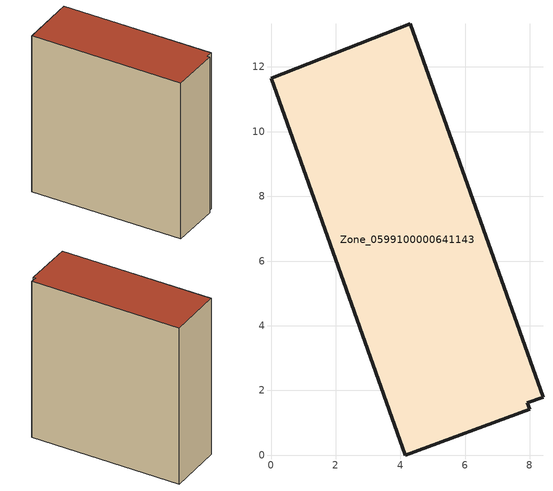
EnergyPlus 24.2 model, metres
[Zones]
Zone_0599100000641143
 floor ground (C_G): 0,11.66 4.3,13.33 8.41,1.79 7.93,1.61 8,1.42 4.15,0 z3.27
 wall outside (C_F): 4.3,13.33 0,11.66 4.15,0 8,1.42 7.93,1.61 8.41,1.79 4.3,13.33 z3.27:16.33
 roof outside (C_R): 0,11.66 4.15,0 8,1.42 7.93,1.61 8.41,1.79 4.3,13.33 z16.33
[BUILDING]
Pand.0599100000641143: North Axis=0; Terrain=City; Loads Convergence Tolerance Value=0.04; Temperature Convergence Tolerance Value=0.4; Solar Distribution=FullExterior; Maximum Number of Warmup Days=25; Minimum Number of Warmup Days=1
[Site:Location]
Rotterdam.The.Hague.AP_ZH_NLD Design_Conditions: Latitude=51.96; Longitude=4.45; Time Zone=1; Elevation=-4.5
[SITE:GROUNDTEMPERATURE:BUILDINGSURFACE]
18, 18, 18, 18, 18, 18, 18, 18, 18, 18, 18, 18
[MATERIAL] Thermal Absorptance=0.9; Solar Absorptance=0.7; Visible Absorptance=0.7
Name | Roughness | Thickness | Conductivity | Density | Specific Heat
G.TI.1946 | MediumSmooth | 0.15 | 1 | 540 | 1210
F.TI.1946 | Rough | 0.3 | 0.857143 | 1920 | 840
R.TI.1946 | MediumRough | 0.2 | 0.1 | 1500 | 1000
[CONSTRUCTION]
C_G: G.TI.1946
C_F: F.TI.1946
C_R: R.TI.1946
[ZONE]
Zone_0599100000641143: Type=1; Multiplier=1; Ceiling Height=Autocalculate; Volume=Autocalculate; Floor Area=autocalculate; Part of Total Floor Area=Yes
[ZONEINFILTRATION:DESIGNFLOWRATE]
Infil_Zone_0599100000641143: Zone or ZoneList or Space or SpaceList=Zone_0599100000641143; Schedule=AlwaysOn; Design Flow Rate Calculation Method=Flow/Area; Flow Rate per Floor Area=0.003; Constant Term Coefficient=1; Temperature Term Coefficient=0; Velocity Term Coefficient=0; Velocity Squared Term Coefficient=0
[HVACTEMPLATE:ZONE:IDEALLOADSAIRSYSTEM]
Zone_0599100000641143: Maximum Heating Supply Air Temperature=50; Minimum Cooling Supply Air Temperature=13; Maximum Heating Supply Air Humidity Ratio=0.0156; Minimum Cooling Supply Air Humidity Ratio=0.0077; Heating Limit=NoLimit; Cooling Limit=NoLimit; Dehumidification Control Type=ConstantSensibleHeatRatio; Cooling Sensible Heat Ratio=0.7; Dehumidification Setpoint=60; Humidification Control Type=None; Humidification Setpoint=30; Outdoor Air Method=None; Outdoor Air Flow Rate per Person=0.00944; Outdoor Air Flow Rate per Zone Floor Area=0; Outdoor Air Flow Rate per Zone=0; Demand Controlled Ventilation Type=None; Outdoor Air Economizer Type=NoEconomizer; Heat Recovery Type=None; Sensible Heat Recovery Effectiveness=0.7; Latent Heat Recovery Effectiveness=0.65
[ZONECONTROL:THERMOSTAT]
ThermostatControl_Zone_0599100000641143: Zone or ZoneList=Zone_0599100000641143; Control Type Schedule=DualSetpointControlType; Control 1=Thermostat_Zone_0599100000641143; Temperature Difference Between Cutout And Setpoint=0
[THERMOSTATSETPOINT:DUALSETPOINT]
Thermostat_Zone_0599100000641143: Heating Setpoint Temperature Schedule=HeatingSetpoint_Zone_0599100000641143; Cooling Setpoint Temperature Schedule=CoolingSetpoint_Zone_0599100000641143
[SCHEDULE:COMPACT]
HeatingSetpoint_Zone_0599100000641143: Through: 12/31, For: AllDays, Until: 24:00, 21
CoolingSetpoint_Zone_0599100000641143: Through: 12/31, For: AllDays, Until: 24:00, 24
DualSetpointControlType: Through: 12/31, For: AllDays, Until: 24:00, 4
AlwaysOn: Through: 12/31, For: AllDays, Until: 24:00, 1
